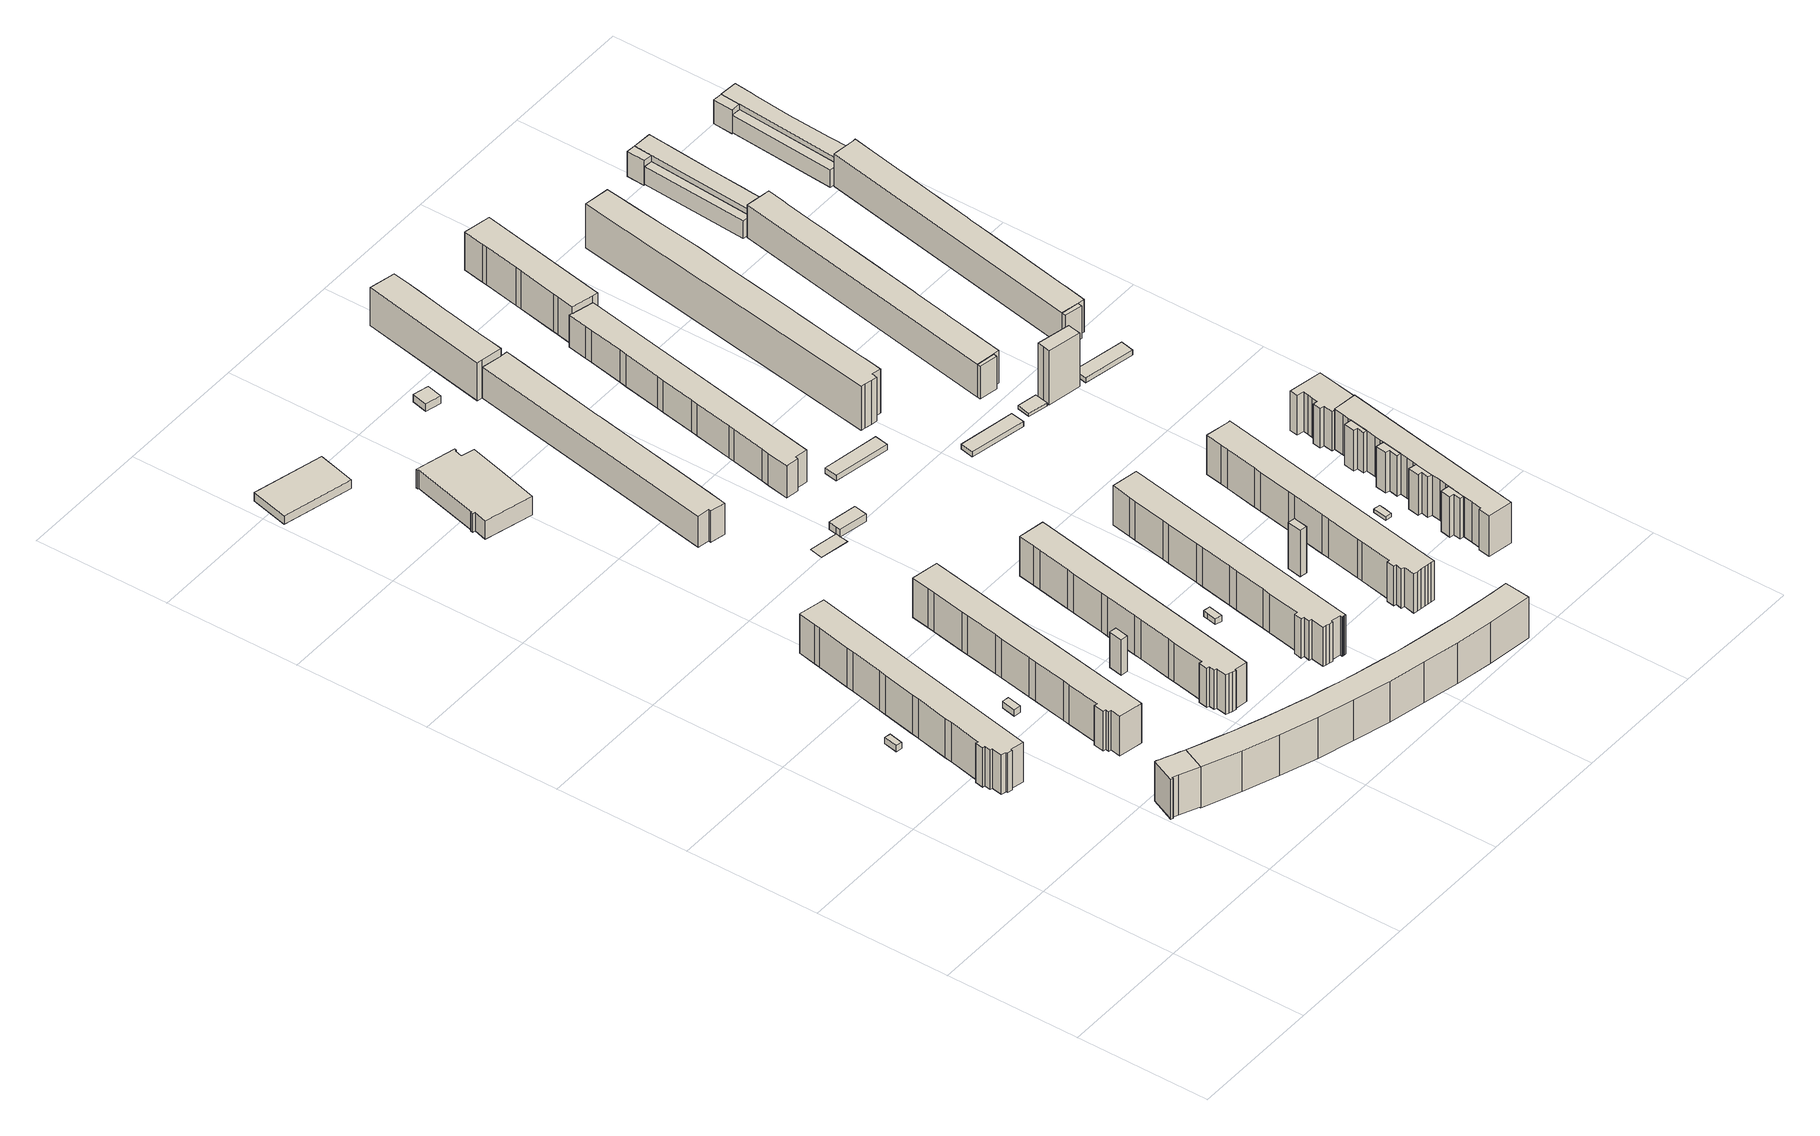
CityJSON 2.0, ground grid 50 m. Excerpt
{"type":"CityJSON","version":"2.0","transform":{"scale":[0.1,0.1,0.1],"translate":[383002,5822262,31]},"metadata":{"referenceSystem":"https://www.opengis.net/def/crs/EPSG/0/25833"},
"CityObjects":{
"building1":{"type":"Building","attributes":{"Gemeindeschluessel":"11000004","BezugspunktDach":"2200","function":"31001_2620","measuredHeight":2.5,"storeysAboveGround":1},"address":[{"country":"Germany","locality":"Berlin","thoroughfareNumber":"72 (1)","thoroughfareName":"Goebelstraße"}],"geometry":[{"type":"Solid","lod":"1","boundaries":[[[[0,1,2,3]],[[4,5,6,7]],[[4,7,3,2]],[[5,4,2,1]],[[6,5,1,0]],[[7,6,0,3]]]]}]},
"building2":{"type":"Building","attributes":{"Gemeindeschluessel":"11000004","BezugspunktDach":"2200","function":"31001_1010","measuredHeight":16.16,"storeysAboveGround":4},"address":[{"country":"Germany","locality":"Berlin","thoroughfareNumber":"55","thoroughfareName":"Goebelstraße"}],"geometry":[{"type":"Solid","lod":"1","boundaries":[[[[8,9,10,11,12,13,14,15,16,17,18,19,20,21,22]],[[23,24,25,26,27,28,29,30,31,32,33,34,35,36,37]],[[23,37,22,21]],[[24,23,21,20]],[[25,24,20,19]],[[26,25,19,18]],[[27,26,18,17]],[[28,27,17,16]],[[29,28,16,15]],[[30,29,15,14]],[[31,30,14,13]],[[32,31,13,12]],[[33,32,12,11]],[[34,33,11,10]],[[35,34,10,9]],[[36,35,9,8]],[[37,36,8,22]]]]}]},
"building3":{"type":"Building","attributes":{"Gemeindeschluessel":"11000004","BezugspunktDach":"2200","function":"31001_1010","measuredHeight":15.95,"storeysAboveGround":5},"address":[{"country":"Germany","locality":"Berlin","thoroughfareNumber":"72, 74, 76, 78, 80, 82","thoroughfareName":"Goebelstraße"}],"geometry":[{"type":"Solid","lod":"1","boundaries":[[[[38,39,40,41,42,43,44,45,46,47,48,49,50,51,52,53,54,55,56,57,58,59,60,61,62]],[[63,64,65,66,67,68,69,70,71,72,73,74,75,76,77,78,79,80,81,82,83,84,85,86,87]],[[63,87,62,61]],[[64,63,61,60]],[[65,64,60,59]],[[66,65,59,58]],[[67,66,58,57]],[[68,67,57,56]],[[69,68,56,55]],[[70,69,55,54]],[[71,70,54,53]],[[72,71,53,52]],[[73,72,52,51]],[[74,73,51,50]],[[75,74,50,49]],[[76,75,49,48]],[[77,76,48,47]],[[78,77,47,46]],[[79,78,46,45]],[[80,79,45,44]],[[81,80,44,43]],[[82,81,43,42]],[[83,82,42,41]],[[84,83,41,40]],[[85,84,40,39]],[[86,85,39,38]],[[87,86,38,62]]]]}]},
"building4":{"type":"Building","attributes":{"Gemeindeschluessel":"11000004","BezugspunktDach":"2200","function":"31001_2620","measuredHeight":2.61,"storeysAboveGround":1},"address":[{"country":"Germany","locality":"Berlin","thoroughfareNumber":"60 (3)","thoroughfareName":"Goebelstraße"}],"geometry":[{"type":"Solid","lod":"1","boundaries":[[[[88,89,90,91]],[[92,93,94,95]],[[92,95,91,90]],[[93,92,90,89]],[[94,93,89,88]],[[95,94,88,91]]]]}]},
"building5":{"type":"Building","attributes":{"Gemeindeschluessel":"11000004","BezugspunktDach":"2200","function":"31001_1010","measuredHeight":16,"storeysAboveGround":5},"address":[{"country":"Germany","locality":"Berlin","thoroughfareNumber":"60, 62, 64, 66, 68, 70","thoroughfareName":"Goebelstraße"}],"geometry":[{"type":"Solid","lod":"1","boundaries":[[[[96,97,98,99,100,101,102,103,104,105,106,107,108,109,110,111,112,113,114,115,116]],[[117,118,119,120,121,122,123,124,125,126,127,128,129,130,131,132,133,134,135,136,137]],[[117,137,116,115]],[[118,117,115,114]],[[119,118,114,113]],[[120,119,113,112]],[[121,120,112,111]],[[122,121,111,110]],[[123,122,110,109]],[[124,123,109,108]],[[125,124,108,107]],[[126,125,107,106]],[[127,126,106,105]],[[128,127,105,104]],[[129,128,104,103]],[[130,129,103,102]],[[131,130,102,101]],[[132,131,101,100]],[[133,132,100,99]],[[134,133,99,98]],[[135,134,98,97]],[[136,135,97,96]],[[137,136,96,116]]]]}]},
"building6":{"type":"Building","attributes":{"Gemeindeschluessel":"11000004","BezugspunktDach":"2200","function":"31001_3000","measuredHeight":3.48,"storeysAboveGround":2},"address":[{"country":"Germany","locality":"Berlin","thoroughfareNumber":"32 (4)","thoroughfareName":"Jungfernheideweg"}],"geometry":[{"type":"Solid","lod":"1","boundaries":[[[[138,139,140,141]],[[142,143,144,145]],[[142,145,141,140]],[[143,142,140,139]],[[144,143,139,138]],[[145,144,138,141]]]]}]},
"building7":{"type":"Building","attributes":{"Gemeindeschluessel":"11000004","BezugspunktDach":"2200","function":"31001_2620","measuredHeight":14.42,"storeysAboveGround":1},"address":[{"country":"Germany","locality":"Berlin","thoroughfareNumber":"48 (1)","thoroughfareName":"Goebelstraße"}],"geometry":[{"type":"Solid","lod":"1","boundaries":[[[[146,147,148,149]],[[150,151,152,153]],[[150,153,149,148]],[[151,150,148,147]],[[152,151,147,146]],[[153,152,146,149]]]]}]},
"building8":{"type":"Building","attributes":{"Gemeindeschluessel":"11000004","BezugspunktDach":"2200","function":"31001_1010","measuredHeight":16.41,"storeysAboveGround":4},"address":[{"country":"Germany","locality":"Berlin","thoroughfareNumber":"21, 23, 25, 29, 35, 39, 45, 49, 51","thoroughfareName":"Goebelstraße"}],"geometry":[{"type":"Solid","lod":"1","boundaries":[[[[154,155,156,157,158,159,160,161,162,163,164,165,166,167,168,169,170,171,172,173,174,175,176,177,178,179,180,181,182,183,184,12,11]],[[185,186,187,188,189,190,191,192,193,194,195,196,197,198,199,200,201,202,203,204,205,206,207,208,209,210,211,212,213,214,215,216,217]],[[185,217,11,12]],[[186,185,12,184]],[[187,186,184,183]],[[188,187,183,182]],[[189,188,182,181]],[[190,189,181,180]],[[191,190,180,179]],[[192,191,179,178]],[[193,192,178,177]],[[194,193,177,176]],[[195,194,176,175]],[[196,195,175,174]],[[197,196,174,173]],[[198,197,173,172]],[[199,198,172,171]],[[200,199,171,170]],[[201,200,170,169]],[[202,201,169,168]],[[203,202,168,167]],[[204,203,167,166]],[[205,204,166,165]],[[206,205,165,164]],[[207,206,164,163]],[[208,207,163,162]],[[209,208,162,161]],[[210,209,161,160]],[[211,210,160,159]],[[212,211,159,158]],[[213,212,158,157]],[[214,213,157,156]],[[215,214,156,155]],[[216,215,155,154]],[[217,216,154,11]]]]}]},
"building9":{"type":"Building","attributes":{"Gemeindeschluessel":"11000004","BezugspunktDach":"2200","function":"31001_3021","measuredHeight":7.46,"storeysAboveGround":2},"address":[{"country":"Germany","locality":"Berlin","thoroughfareNumber":"32 (3)","thoroughfareName":"Jungfernheideweg"}],"geometry":[{"type":"Solid","lod":"1","boundaries":[[[[218,219,220,221,222,223,224,225,226,227,228,229,230,231,232]],[[233,234,235,236,237,238,239,240,241,242,243,244,245,246,247]],[[233,247,232,231]],[[234,233,231,230]],[[235,234,230,229]],[[236,235,229,228]],[[237,236,228,227]],[[238,237,227,226]],[[239,238,226,225]],[[240,239,225,224]],[[241,240,224,223]],[[242,241,223,222]],[[243,242,222,221]],[[244,243,221,220]],[[245,244,220,219]],[[246,245,219,218]],[[247,246,218,232]]]]}]},
"building10":{"type":"Building","attributes":{"Gemeindeschluessel":"11000004","BezugspunktDach":"2200","function":"31001_1010","measuredHeight":15.93,"storeysAboveGround":5},"address":[{"country":"Germany","locality":"Berlin","thoroughfareNumber":"48, 50, 52, 54, 56, 58","thoroughfareName":"Goebelstraße"}],"geometry":[{"type":"Solid","lod":"1","boundaries":[[[[248,249,250,251,252,253,254,255,256,257,258,259,260,261,262,263,264,265,266,267,268,269,270,271]],[[272,273,274,275,276,277,278,279,280,281,282,283,284,285,286,287,288,289,290,291,292,293,294,295]],[[272,295,271,270]],[[273,272,270,269]],[[274,273,269,268]],[[275,274,268,267]],[[276,275,267,266]],[[277,276,266,265]],[[278,277,265,264]],[[279,278,264,263]],[[280,279,263,262]],[[281,280,262,261]],[[282,281,261,260]],[[283,282,260,259]],[[284,283,259,258]],[[285,284,258,257]],[[286,285,257,256]],[[287,286,256,255]],[[288,287,255,254]],[[289,288,254,253]],[[290,289,253,252]],[[291,290,252,251]],[[292,291,251,250]],[[293,292,250,249]],[[294,293,249,248]],[[295,294,248,271]]]]}]},
"building11":{"type":"Building","attributes":{"Gemeindeschluessel":"11000004","BezugspunktDach":"2200","function":"31001_2460","measuredHeight":0.033,"storeysAboveGround":1},"address":[{"country":"Germany","locality":"Berlin","thoroughfareNumber":"60 (1)","thoroughfareName":"Goebelstraße"}],"geometry":[{"type":"Solid","lod":"1","boundaries":[[[[296,297,298,299,300]],[[301,302,303,304,305]],[[301,305,300,299]],[[302,301,299,298]],[[303,302,298,297]],[[304,303,297,296]],[[305,304,296,300]]]]}]},
"building12":{"type":"Building","attributes":{"Gemeindeschluessel":"11000004","BezugspunktDach":"2200","function":"31001_2620","measuredHeight":2.38,"storeysAboveGround":1},"address":[{"country":"Germany","locality":"Berlin","thoroughfareNumber":"36 (1)","thoroughfareName":"Goebelstraße"}],"geometry":[{"type":"Solid","lod":"1","boundaries":[[[[306,307,308,309,310]],[[311,312,313,314,315]],[[311,315,310,309]],[[312,311,309,308]],[[313,312,308,307]],[[314,313,307,306]],[[315,314,306,310]]]]}]},
"building13":{"type":"Building","attributes":{"Gemeindeschluessel":"11000004","BezugspunktDach":"2200","function":"31001_2460","measuredHeight":3,"storeysAboveGround":1},"address":[{"country":"Germany","locality":"Berlin","thoroughfareNumber":"60 (2)","thoroughfareName":"Goebelstraße"}],"geometry":[{"type":"Solid","lod":"1","boundaries":[[[[316,317,318,319,320]],[[302,321,322,323,303]],[[302,303,320,319]],[[321,302,319,318]],[[322,321,318,317]],[[323,322,317,316]],[[303,323,316,320]]]]}]},
"building14":{"type":"Building","attributes":{"Gemeindeschluessel":"11000004","BezugspunktDach":"2200","function":"31001_1010","measuredHeight":15.88,"storeysAboveGround":5},"address":[{"country":"Germany","locality":"Berlin","thoroughfareNumber":"36, 38, 40, 42, 44, 46","thoroughfareName":"Goebelstraße"}],"geometry":[{"type":"Solid","lod":"1","boundaries":[[[[324,325,326,327,328,329,330,331,332,333,334,335,336,337,338,339,340,341,342,343,344,345,346,347,348,349,350,351,352]],[[353,354,355,356,357,358,359,360,361,362,363,364,365,366,367,368,369,370,371,372,373,374,375,376,377,378,379,380,381]],[[353,381,352,351]],[[354,353,351,350]],[[355,354,350,349]],[[356,355,349,348]],[[357,356,348,347]],[[358,357,347,346]],[[359,358,346,345]],[[360,359,345,344]],[[361,360,344,343]],[[362,361,343,342]],[[363,362,342,341]],[[364,363,341,340]],[[365,364,340,339]],[[366,365,339,338]],[[367,366,338,337]],[[368,367,337,336]],[[369,368,336,335]],[[370,369,335,334]],[[371,370,334,333]],[[372,371,333,332]],[[373,372,332,331]],[[374,373,331,330]],[[375,374,330,329]],[[376,375,329,328]],[[377,376,328,327]],[[378,377,327,326]],[[379,378,326,325]],[[380,379,325,324]],[[381,380,324,352]]]]}]},
"building15":{"type":"Building","attributes":{"Gemeindeschluessel":"11000004","BezugspunktDach":"2200","function":"31001_3021","measuredHeight":3.05,"storeysAboveGround":1},"address":[{"country":"Germany","locality":"Berlin","thoroughfareNumber":"32 (5)","thoroughfareName":"Jungfernheideweg"}],"geometry":[{"type":"Solid","lod":"1","boundaries":[[[[382,383,384,385]],[[386,387,388,389]],[[386,389,385,384]],[[387,386,384,383]],[[388,387,383,382]],[[389,388,382,385]]]]}]},
"building16":{"type":"Building","attributes":{"Gemeindeschluessel":"11000004","function":"31001_1010"},"address":[{"country":"Germany","locality":"Berlin","thoroughfareNumber":"293, 293A, 293B, 293C, 293D, 293E, 293F, 293G, 293H","thoroughfareName":"Heckerdamm"}],"children":["building16-1","building16-2"]},
"building16-1":{"type":"BuildingPart","attributes":{"BezugspunktDach":"2200","measuredHeight":15.38,"storeysAboveGround":4},"parents":["building16"],"geometry":[{"type":"MultiSurface","lod":"1","boundaries":[[[390,391,392,393,394,395,396,397,398,399,400,401,402]],[[403,404,405,406,407,408,409,410,411,412,413,414,415]],[[403,415,402,401]],[[404,403,401,400]],[[405,404,400,399]],[[406,405,399,398]],[[407,406,398,397]],[[408,407,397,396]],[[409,408,396,395]],[[410,409,395,394]],[[411,410,394,393]],[[412,411,393,392]],[[413,412,392,391]],[[414,416,417,391,390]],[[415,414,390,402]],[[413,417,416,414]]]}]},
"building16-2":{"type":"BuildingPart","attributes":{"BezugspunktDach":"2200","measuredHeight":12.6,"storeysAboveGround":4},"parents":["building16"],"geometry":[{"type":"MultiSurface","lod":"1","boundaries":[[[418,419,420,421,422,423,424,425,426,427,428,429,430,431,432,433,417,416,434]],[[435,436,437,438,439,440,441,442,443,444,445,446,447,448,449,450,451,452,453]],[[435,453,434,416]],[[436,435,416,414,413]],[[437,436,417,433]],[[438,437,433,432]],[[439,438,432,431]],[[440,439,431,430]],[[441,440,430,429]],[[442,441,429,428]],[[443,442,428,427]],[[444,443,427,426]],[[445,444,426,425]],[[446,445,425,424]],[[447,446,424,423]],[[448,447,423,422]],[[449,448,422,421]],[[450,449,421,420]],[[451,450,420,419]],[[452,451,419,418]],[[453,452,418,434]],[[413,414,416,417,454]]]}]},
"building17":{"type":"Building","attributes":{"Gemeindeschluessel":"11000004","BezugspunktDach":"2200","function":"31001_2620","measuredHeight":18.73,"storeysAboveGround":1},"address":[{"country":"Germany","locality":"Berlin","thoroughfareNumber":"24 (1)","thoroughfareName":"Goebelstraße"}],"geometry":[{"type":"Solid","lod":"1","boundaries":[[[[455,456,457,458,459,460]],[[461,462,463,464,465,466]],[[461,466,460,459]],[[462,461,459,458]],[[463,462,458,457]],[[464,463,457,456]],[[465,464,456,455]],[[466,465,455,460]]]]}]},
"building18":{"type":"Building","attributes":{"Gemeindeschluessel":"11000004","BezugspunktDach":"2200","function":"31001_2460","measuredHeight":2.27,"storeysAboveGround":1},"address":[{"country":"Germany","locality":"Berlin","thoroughfareNumber":"289 (1)","thoroughfareName":"Heckerdamm"}],"geometry":[{"type":"Solid","lod":"1","boundaries":[[[[467,468,469,470]],[[471,472,473,474]],[[471,474,470,469]],[[472,471,469,468]],[[473,472,468,467]],[[474,473,467,470]]]]}]},
"building19":{"type":"Building","attributes":{"Gemeindeschluessel":"11000004","BezugspunktDach":"2200","function":"31001_1010","measuredHeight":15.97,"storeysAboveGround":5},"address":[{"country":"Germany","locality":"Berlin","thoroughfareNumber":"24, 26, 28, 30, 32, 34","thoroughfareName":"Goebelstraße"}],"geometry":[{"type":"Solid","lod":"1","boundaries":[[[[475,476,477,478,479,480,481,482,483,484,485,486,487,488,489,490,491,492,493,494,495,496,497,498,499,500]],[[501,502,503,504,505,506,507,508,509,510,511,512,513,514,515,516,517,518,519,520,521,522,523,524,525,526]],[[501,526,500,499]],[[502,501,499,498]],[[503,502,498,497]],[[504,503,497,496]],[[505,504,496,495]],[[506,505,495,494]],[[507,506,494,493]],[[508,507,493,492]],[[509,508,492,491]],[[510,509,491,490]],[[511,510,490,489]],[[512,511,489,488]],[[513,512,488,487]],[[514,513,487,486]],[[515,514,486,485]],[[516,515,485,484]],[[517,516,484,483]],[[518,517,483,482]],[[519,518,482,481]],[[520,519,481,480]],[[521,520,480,479]],[[522,521,479,478]],[[523,522,478,477]],[[524,523,477,476]],[[525,524,476,475]],[[526,525,475,500]]]]}]},
"building20":{"type":"Building","attributes":{"Gemeindeschluessel":"11000004","function":"31001_1010"},"address":[{"country":"Germany","locality":"Berlin","thoroughfareNumber":"291, 291A, 291B, 291C, 291D, 291E, 291F, 291G, 291H","thoroughfareName":"Heckerdamm"}],"children":["building20-1","building20-2"]},
"building20-1":{"type":"BuildingPart","attributes":{"BezugspunktDach":"2200","measuredHeight":15.37,"storeysAboveGround":4},"parents":["building20"],"geometry":[{"type":"MultiSurface","lod":"1","boundaries":[[[527,528,529,530,531,532,533,534,535,536,537]],[[538,539,540,541,542,543,544,545,546,547,548]],[[538,548,537,536]],[[539,538,536,535]],[[540,539,535,534]],[[541,540,534,533]],[[542,541,533,532]],[[543,542,532,531]],[[544,543,531,530]],[[545,544,530,529]],[[546,545,529,528]],[[547,546,528,527]],[[549,550,527,537]],[[548,547,550,549]]]}]},
"building20-2":{"type":"BuildingPart","attributes":{"BezugspunktDach":"2200","measuredHeight":12.92,"storeysAboveGround":4},"parents":["building20"],"geometry":[{"type":"MultiSurface","lod":"1","boundaries":[[[551,552,553,550,549,554,555,556,557,558,559,560,561,562,563,564,565,566,567]],[[568,569,570,571,572,573,574,575,576,577,578,579,580,581,582,583,584,585,586]],[[568,586,567,566]],[[569,568,566,565]],[[570,569,565,564]],[[571,570,564,563]],[[572,571,563,562]],[[573,572,562,561]],[[574,573,561,560]],[[575,574,560,559]],[[576,575,559,558]],[[577,576,558,557]],[[578,577,557,556]],[[579,578,556,555]],[[580,579,555,554]],[[581,580,554,549]],[[582,581,548,547]],[[583,582,550,553]],[[584,583,553,552]],[[585,584,552,551]],[[586,585,551,567]],[[547,548,549,550]]]}]},
"building21":{"type":"Building","attributes":{"Gemeindeschluessel":"11000004","BezugspunktDach":"2200","function":"31001_2460","measuredHeight":1.99,"storeysAboveGround":1},"address":[{"country":"Germany","locality":"Berlin","thoroughfareNumber":"287 (1)","thoroughfareName":"Heckerdamm"}],"geometry":[{"type":"Solid","lod":"1","boundaries":[[[[587,588,589,590]],[[591,592,593,594]],[[591,594,590,589]],[[592,591,589,588]],[[593,592,588,587]],[[594,593,587,590]]]]}]},
"building22":{"type":"Building","attributes":{"Gemeindeschluessel":"11000004","BezugspunktDach":"2200","function":"31001_2620","measuredHeight":1.39,"storeysAboveGround":1},"address":[{"country":"Germany","locality":"Berlin","thoroughfareNumber":"12 (1)","thoroughfareName":"Goebelstraße"}],"geometry":[{"type":"Solid","lod":"1","boundaries":[[[[595,596,597,598,599]],[[600,601,602,603,604]],[[600,604,599,598]],[[601,600,598,597]],[[602,601,597,596]],[[603,602,596,595]],[[604,603,595,599]]]]}]},
"building23":{"type":"Building","attributes":{"Gemeindeschluessel":"11000004","BezugspunktDach":"2200","function":"51009_1611","measuredHeight":1.33,"storeysAboveGround":0},"address":[{"country":"Germany","locality":"Berlin"}],"geometry":[{"type":"Solid","lod":"1","boundaries":[[[[605,606,607,608]],[[609,610,611,612]],[[609,612,608,607]],[[610,609,607,606]],[[611,610,606,605]],[[612,611,605,608]]]]}]},
"building24":{"type":"Building","attributes":{"Gemeindeschluessel":"11000004","BezugspunktDach":"2200","function":"31001_1010","measuredHeight":17.77,"storeysAboveGround":4},"address":[{"country":"Germany","locality":"Berlin","thoroughfareNumber":"289, 289A, 289B, 289C, 289D, 289E, 289F, 289G","thoroughfareName":"Heckerdamm"}],"geometry":[{"type":"Solid","lod":"1","boundaries":[[[[613,614,615,616,617,618,619,620,621,622,623,624,625,626,627,628,629,630,631,632,633,634,635,636]],[[637,638,639,640,641,642,643,644,645,646,647,648,649,650,651,652,653,654,655,656,657,658,659,660]],[[637,660,636,635]],[[638,637,635,634]],[[639,638,634,633]],[[640,639,633,632]],[[641,640,632,631]],[[642,641,631,630]],[[643,642,630,629]],[[644,643,629,628]],[[645,644,628,627]],[[646,645,627,626]],[[647,646,626,625]],[[648,647,625,624]],[[649,648,624,623]],[[650,649,623,622]],[[651,650,622,621]],[[652,651,621,620]],[[653,652,620,619]],[[654,653,619,618]],[[655,654,618,617]],[[656,655,617,616]],[[657,656,616,615]],[[658,657,615,614]],[[659,658,614,613]],[[660,659,613,636]]]]}]},
"building25":{"type":"Building","attributes":{"Gemeindeschluessel":"11000004","function":"31001_1010"},"address":[{"country":"Germany","locality":"Berlin","thoroughfareNumber":"12, 14, 16, 18, 20, 22","thoroughfareName":"Goebelstraße"}],"children":["building25-1","building25-2","building25-3","building25-4","building25-5","building25-6"]},
"building25-1":{"type":"BuildingPart","attributes":{"BezugspunktDach":"2200","measuredHeight":16.47,"storeysAboveGround":5},"parents":["building25"],"geometry":[{"type":"MultiSurface","lod":"1","boundaries":[[[661,662,663,664,665,666,667,668,669,670,671,672,673,674,675,676,677,678,679,680,681,682,683,684,685]],[[686,687,688,689,690,691,692,693,694,695,696,697,698,699,700,701,702,703,704,705,706,707,708,709,710]],[[686,710,685,684]],[[687,686,684,683]],[[688,687,683,682]],[[689,688,682,681]],[[690,689,681,680]],[[692,691,679,678]],[[693,692,678,677]],[[694,693,677,676]],[[696,695,675,674]],[[697,696,674,673]],[[698,697,673,672]],[[699,698,672,671]],[[701,700,670,669]],[[702,701,669,668]],[[703,702,668,667]],[[705,704,666,665]],[[706,705,665,664]],[[707,706,664,663]],[[708,711,712,663,662]],[[709,708,662,661]],[[710,709,661,685]],[[690,680,679,691]],[[695,694,676,675]],[[700,699,671,670]],[[704,703,667,666]],[[712,711,708,707]]]}]},
"building25-2":{"type":"BuildingPart","attributes":{"BezugspunktDach":"2200","measuredHeight":16.09,"storeysAboveGround":5},"parents":["building25"],"geometry":[{"type":"Solid","lod":"1","boundaries":[[[[713,714,712,711,715,716,717,718,719,720,721,722,723]],[[724,725,726,727,728,729,730,731,708,707,732,733,734]],[[724,734,723,722]],[[725,724,722,721]],[[726,725,721,720]],[[727,726,720,719]],[[728,727,719,718]],[[729,728,718,717]],[[730,729,717,716]],[[731,730,716,715]],[[708,731,715,711]],[[732,707,712,714]],[[733,732,714,713]],[[734,733,713,723]],[[707,708,711,712]]]]}]},
"building25-3":{"type":"BuildingPart","attributes":{"BezugspunktDach":"2200","measuredHeight":16.47,"storeysAboveGround":5},"parents":["building25"],"geometry":[{"type":"Solid","lod":"1","boundaries":[[[[735,736,671,670,737,738]],[[739,700,699,740,741,742]],[[739,742,738,737]],[[700,739,737,670]],[[740,699,671,736]],[[741,740,736,735]],[[742,741,735,738]],[[699,700,670,671]]]]}]},
"building25-4":{"type":"BuildingPart","attributes":{"BezugspunktDach":"2200","measuredHeight":16.47,"storeysAboveGround":5},"parents":["building25"],"geometry":[{"type":"Solid","lod":"1","boundaries":[[[[743,744,676,675,745,746]],[[747,695,694,748,749,750]],[[747,750,746,745]],[[695,747,745,675]],[[748,694,676,744]],[[749,748,744,743]],[[750,749,743,746]],[[695,675,676,694]]]]}]},
"building25-5":{"type":"BuildingPart","attributes":{"BezugspunktDach":"2200","measuredHeight":16.47,"storeysAboveGround":5},"parents":["building25"],"geometry":[{"type":"Solid","lod":"1","boundaries":[[[[751,752,680,679,753,754]],[[755,691,690,756,757,758]],[[755,758,754,753]],[[691,755,753,679]],[[756,690,680,752]],[[757,756,752,751]],[[758,757,751,754]],[[690,691,679,680]]]]}]},
"building25-6":{"type":"BuildingPart","attributes":{"BezugspunktDach":"2200","measuredHeight":16.47,"storeysAboveGround":5},"parents":["building25"],"geometry":[{"type":"Solid","lod":"1","boundaries":[[[[759,760,667,666,761,762]],[[763,704,703,764,765,766]],[[763,766,762,761]],[[704,763,761,666]],[[764,703,667,760]],[[765,764,760,759]],[[766,765,759,762]],[[703,704,666,667]]]]}]},
"building26":{"type":"Building","attributes":{"Gemeindeschluessel":"11000004","BezugspunktDach":"2200","function":"51009_1611","measuredHeight":23.05,"storeysAboveGround":0},"address":[{"country":"Germany","locality":"Berlin"}],"geometry":[{"type":"Solid","lod":"1","boundaries":[[[[767,768,769,770,771,772]],[[773,774,775,776,777,778]],[[773,778,772,771]],[[774,773,771,770]],[[775,774,770,769]],[[776,775,769,768]],[[777,776,768,767]],[[778,777,767,772]]]]}]},
"building27":{"type":"Building","attributes":{"Gemeindeschluessel":"11000004","BezugspunktDach":"2200","function":"51009_1611","measuredHeight":1.99,"storeysAboveGround":0},"address":[{"country":"Germany","locality":"Berlin"}],"geometry":[{"type":"Solid","lod":"1","boundaries":[[[[779,780,781,782]],[[783,784,785,786]],[[783,786,782,781]],[[784,783,781,780]],[[785,784,780,779]],[[786,785,779,782]]]]}]},
"building28":{"type":"Building","attributes":{"Gemeindeschluessel":"11000004","function":"31001_1010"},"address":[{"country":"Germany","locality":"Berlin","thoroughfareNumber":"287, 287A, 287B, 287C, 287D, 287E, 287F, 287G, 287H, 287I","thoroughfareName":"Heckerdamm"}],"children":["building28-1","building28-2","building28-3","building28-4","building28-5"]},
"building28-1":{"type":"BuildingPart","attributes":{"BezugspunktDach":"2200","measuredHeight":13.2,"storeysAboveGround":3},"parents":["building28"],"geometry":[{"type":"MultiSurface","lod":"1","boundaries":[[[787,788,789,790,791,792,793,794,795,796,797,798,799,800,801,802,803,804,805,806,807,808]],[[809,810,811,812,813,814,815,816,817,818,819,820,821,822,823,824,825,826,827,828,829,830]],[[809,830,808,807]],[[831,832,807,806]],[[810,809,833,834,835]],[[836,837,806,805]],[[812,838,836,805,804]],[[813,812,804,803]],[[814,813,803,802]],[[815,814,802,801]],[[816,815,801,800]],[[817,816,800,799]],[[818,817,799,798]],[[819,818,798,797]],[[820,819,797,796]],[[821,820,796,795]],[[822,821,795,794]],[[823,822,794,793]],[[824,823,793,792]],[[825,824,792,791]],[[826,825,791,790]],[[827,826,790,789]],[[828,827,789,788]],[[829,828,788,787]],[[835,834,833,832,831]],[[839,811,810,837,836]],[[811,836,838,812]],[[829,787,808,830]]]}]},
"building28-2":{"type":"BuildingPart","attributes":{"BezugspunktDach":"2200","measuredHeight":13.2,"storeysAboveGround":3},"parents":["building28"],"geometry":[{"type":"Solid","lod":"1","boundaries":[[[[840,787,808,841]],[[830,829,842,843]],[[830,843,841,808]],[[842,829,787,840]],[[843,842,840,841]],[[830,808,787,829]]]]}]},
"building28-3":{"type":"BuildingPart","attributes":{"BezugspunktDach":"2200","measuredHeight":10.03,"storeysAboveGround":3},"parents":["building28"],"geometry":[{"type":"MultiSurface","lod":"1","boundaries":[[[836,838,844,845,846,847,848,849,850,851,852,837]],[[853,854,855,856,857,858,859,860,861,812,811,810]],[[862,831,834,863,853,810,837,852]],[[855,854,851,850]],[[856,855,850,849]],[[857,856,849,848]],[[858,857,848,847]],[[859,858,847,846]],[[860,859,846,845]],[[861,860,845,844]],[[812,861,844,838]],[[863,834,831,862]],[[854,853,852,851]],[[864,811,812,838,836]],[[810,865,811,836,837,866]]]}]},
"building28-4":{"type":"BuildingPart","attributes":{"BezugspunktDach":"2200","measuredHeight":10.03,"storeysAboveGround":3},"parents":["building28"],"geometry":[{"type":"MultiSurface","lod":"1","boundaries":[[[852,851,867,868]],[[869,854,853,870]],[[869,870,868,867]],[[854,869,867,851]],[[871,862,852,868]],[[870,853,863,872,871]],[[853,854,851,852]],[[862,871,872,863]]]}]},
"building28-5":{"type":"BuildingPart","attributes":{"BezugspunktDach":"2200","measuredHeight":7.14,"storeysAboveGround":3},"parents":["building28"],"geometry":[{"type":"MultiSurface","lod":"1","boundaries":[[[832,831,862,871,873]],[[872,863,834,833,874]],[[872,874,873,871]],[[874,833,832,873]],[[863,872,871,862]],[[834,863,875,862,831]],[[834,831,832,833]]]}]},
"building29":{"type":"Building","attributes":{"Gemeindeschluessel":"11000004","function":"31001_1010"},"address":[{"country":"Germany","locality":"Berlin","thoroughfareNumber":"285, 285A, 285B, 285C, 285D, 285E, 285F, 285G, 285H, 285I","thoroughfareName":"Heckerdamm"}],"children":["building29-1","building29-2","building29-3","building29-4","building29-5"]},
"building29-1":{"type":"BuildingPart","attributes":{"BezugspunktDach":"2200","measuredHeight":13.14,"storeysAboveGround":3},"parents":["building29"],"geometry":[{"type":"MultiSurface","lod":"1","boundaries":[[[876,877,878,879,880,881,882,883,884,885,886,887,888,889,890,891,892,893,894,895,896,897,898]],[[899,900,901,902,903,904,905,906,907,908,909,910,911,912,913,914,915,916,917,918,919,920,921]],[[899,921,898,897]],[[922,923,897,896]],[[900,899,924,925]],[[901,926,927,900,896,895]],[[902,901,895,894]],[[903,902,894,893]],[[904,903,893,892]],[[905,904,892,891]],[[906,905,891,890]],[[907,906,890,889]],[[908,907,889,888]],[[909,908,888,887]],[[910,909,887,886]],[[911,910,886,885]],[[912,911,885,884]],[[913,912,884,883]],[[914,913,883,882]],[[915,914,882,881]],[[916,915,881,880]],[[917,916,880,879]],[[918,917,879,878]],[[919,918,878,877]],[[920,919,877,876]],[[925,924,923,922]],[[900,927,926,901]],[[921,920,876,898]]]}]},
"building29-2":{"type":"BuildingPart","attributes":{"BezugspunktDach":"2200","measuredHeight":9.72,"storeysAboveGround":3},"parents":["building29"],"geometry":[{"type":"MultiSurface","lod":"1","boundaries":[[[928,929,930,931]],[[932,933,934,935]],[[932,935,931,930]],[[933,932,930,929]],[[936,937,938,939,940,935,934,928,931]],[[933,929,928,934]],[[940,939,938,937,936]]]}]},
"building29-3":{"type":"BuildingPart","attributes":{"BezugspunktDach":"2200","measuredHeight":7.2,"storeysAboveGround":3},"parents":["building29"],"geometry":[{"type":"MultiSurface","lod":"1","boundaries":[[[923,922,937,936,941]],[[939,938,925,924,942]],[[939,942,941,936]],[[942,924,923,941]],[[938,939,936,937]],[[938,943,937,922,925]],[[924,925,922,923]]]}]},
"building29-4":{"type":"BuildingPart","attributes":{"BezugspunktDach":"2200","measuredHeight":13.14,"storeysAboveGround":3},"parents":["building29"],"geometry":[{"type":"Solid","lod":"1","boundaries":[[[[944,876,898,945]],[[921,920,946,947]],[[921,947,945,898]],[[946,920,876,944]],[[947,946,944,945]],[[920,921,898,876]]]]}]},
"building29-5":{"type":"BuildingPart","attributes":{"BezugspunktDach":"2200","measuredHeight":9.88,"storeysAboveGround":3},"parents":["building29"],"geometry":[{"type":"MultiSurface","lod":"1","boundaries":[[[926,948,949,950,951,952,953,954,955,956,927]],[[934,933,957,958,959,960,961,962,963,901,900]],[[934,900,925,938,937,922,927,956]],[[957,933,955,954]],[[958,957,954,953]],[[959,958,953,952]],[[960,959,952,951]],[[961,960,951,950]],[[962,961,950,949]],[[963,962,949,948]],[[901,963,948,926]],[[922,937,938,925]],[[934,928,929,933]],[[900,901,926,927]]]}]}
},
"vertices":[
[278,1249,41],[289,1301,41],[266,1306,41],[256,1254,41],[266,1306,16],[289,1301,16],[278,1249,16],[256,1254,16],
[504,373,182],[506,377,182],[527,368,182],[599,336,182],[637,423,182],[617,432,182],[597,440,182],[578,449,182],[566,454,182],[554,459,182],[542,465,182],[541,465,182],[539,466,182],[537,467,182],[497,376,182],[537,467,20],[539,466,20],[541,465,20],[542,465,20],[554,459,20],[566,454,20],[578,449,20],[597,440,20],[617,432,20],[637,423,20],[599,336,20],[527,368,20],[506,377,20],[504,373,20],[497,376,20],
[287,937,176],[283,913,176],[292,911,176],[285,871,176],[304,867,176],[304,861,176],[322,857,176],[324,863,176],[374,852,176],[556,1753,176],[535,1758,176],[458,1774,176],[445,1707,176],[440,1683,176],[414,1559,176],[409,1532,176],[384,1412,176],[379,1384,176],[354,1262,176],[348,1236,176],[323,1114,176],[318,1086,176],[293,966,176],[284,968,176],[278,938,176],[284,968,16],[293,966,16],[318,1086,16],[323,1114,16],[348,1236,16],[354,1262,16],[379,1384,16],[384,1412,16],[409,1532,16],[414,1559,16],[440,1683,16],[445,1707,16],[458,1774,16],[535,1758,16],[556,1753,16],[374,852,16],[324,863,16],[322,857,16],[304,861,16],[304,867,16],[285,871,16],[292,911,16],[283,913,16],[287,937,16],[278,938,16],
[635,1056,43],[645,1110,43],[620,1114,43],[609,1060,43],[620,1114,16],[645,1110,16],[635,1056,16],[609,1060,16],
[650,739,176],[647,726,176],[657,724,176],[650,685,176],[741,669,176],[903,1576,176],[882,1580,176],[804,1594,176],[792,1526,176],[787,1499,176],[764,1375,176],[760,1350,176],[738,1227,176],[733,1200,176],[711,1078,176],[706,1049,176],[683,926,176],[679,901,176],[657,778,176],[645,780,176],[639,741,176],[645,780,16],[657,778,16],[679,901,16],[683,926,16],[706,1049,16],[711,1078,16],[733,1200,16],[738,1227,16],[760,1350,16],[764,1375,16],[787,1499,16],[792,1526,16],[804,1594,16],[882,1580,16],[903,1576,16],[741,669,16],[650,685,16],[657,724,16],[647,726,16],[650,739,16],[639,741,16],
[271,3359,49],[306,3499,49],[44,3564,49],[9,3424,49],[44,3564,14],[306,3499,14],[271,3359,14],[9,3424,14],
[988,906,161],[998,957,161],[972,962,161],[962,910,161],[972,962,17],[998,957,17],[988,906,17],[962,910,17],
[737,280,182],[868,231,182],[1004,185,182],[1138,146,182],[1276,109,182],[1414,79,182],[1549,50,182],[1687,26,182],[1855,3,182],[1866,99,182],[1808,106,182],[1750,114,182],[1692,123,182],[1634,132,182],[1576,143,182],[1518,154,182],[1462,165,182],[1405,177,182],[1349,190,182],[1293,204,182],[1237,218,182],[1182,233,182],[1126,249,182],[1071,265,182],[1016,283,182],[961,301,182],[906,319,182],[852,339,182],[798,359,182],[744,380,182],[690,401,182],[637,423,17],[690,401,17],[744,380,17],[798,359,17],[852,339,17],[906,319,17],[961,301,17],[1016,283,17],[1071,265,17],[1126,249,17],[1182,233,17],[1237,218,17],[1293,204,17],[1349,190,17],[1405,177,17],[1462,165,17],[1518,154,17],[1576,143,17],[1634,132,17],[1692,123,17],[1750,114,17],[1808,106,17],[1866,99,17],[1855,3,17],[1687,26,17],[1549,50,17],[1414,79,17],[1276,109,17],[1138,146,17],[1004,185,17],[868,231,17],[737,280,17],[599,336,17],
[503,2834,88],[538,2966,88],[577,3112,88],[528,3126,88],[536,3155,88],[541,3155,88],[542,3162,88],[393,3200,88],[391,3193,88],[395,3191,88],[331,2940,88],[327,2941,88],[325,2933,88],[336,2931,88],[322,2882,88],[336,2931,13],[325,2933,13],[327,2941,13],[331,2940,13],[395,3191,13],[391,3193,13],[393,3200,13],[542,3162,13],[541,3155,13],[536,3155,13],[528,3126,13],[577,3112,13],[538,2966,13],[503,2834,13],[322,2882,13],
[1005,603,176],[1002,582,176],[1011,579,176],[1004,540,176],[1016,535,176],[1029,531,176],[1041,527,176],[1042,532,176],[1091,524,176],[1257,1429,176],[1159,1446,176],[1148,1383,176],[1143,1355,176],[1120,1232,176],[1115,1206,176],[1093,1082,176],[1088,1055,176],[1066,935,176],[1061,907,176],[1038,784,176],[1034,759,176],[1012,637,176],[1002,640,176],[996,606,176],[1002,640,17],[1012,637,17],[1034,759,17],[1038,784,17],[1061,907,17],[1066,935,17],[1088,1055,17],[1093,1082,17],[1115,1206,17],[1120,1232,17],[1143,1355,17],[1148,1383,17],[1159,1446,17],[1257,1429,17],[1091,524,17],[1042,532,17],[1041,527,17],[1029,531,17],[1016,535,17],[1004,540,17],[1011,579,17],[1002,582,17],[1005,603,17],[996,606,17],
[973,1969,19],[978,2001,19],[981,2020,19],[875,2039,19],[865,1989,19],[875,2039,18],[981,2020,18],[978,2001,18],[973,1969,18],[865,1989,18],
[1355,814,41],[1365,868,41],[1340,872,41],[1337,855,41],[1330,820,41],[1337,855,17],[1340,872,17],[1365,868,17],[1355,814,17],[1330,820,17],
[1085,1981,48],[1094,2031,48],[987,2051,48],[981,2020,48],[978,2001,48],[987,2051,18],[1094,2031,18],[1085,1981,18],
[1371,508,176],[1366,485,176],[1376,483,176],[1367,433,176],[1379,430,176],[1392,427,176],[1404,424,176],[1406,431,176],[1443,423,176],[1441,415,176],[1445,414,176],[1448,413,176],[1452,413,176],[1456,412,176],[1624,1341,176],[1526,1358,176],[1512,1284,176],[1507,1258,176],[1485,1135,176],[1480,1110,176],[1458,986,176],[1453,959,176],[1431,840,176],[1425,808,176],[1404,691,176],[1398,661,176],[1376,540,176],[1364,541,176],[1358,511,176],[1364,541,17],[1376,540,17],[1398,661,17],[1404,691,17],[1425,808,17],[1431,840,17],[1453,959,17],[1458,986,17],[1480,1110,17],[1485,1135,17],[1507,1258,17],[1512,1284,17],[1526,1358,17],[1624,1341,17],[1456,412,17],[1452,413,17],[1448,413,17],[1445,414,17],[1441,415,17],[1443,423,17],[1406,431,17],[1404,424,17],[1392,427,17],[1379,430,17],[1367,433,17],[1376,483,17],[1366,485,17],[1371,508,17],[1358,511,17],
[758,3375,49],[772,3433,49],[714,3447,49],[700,3389,49],[714,3447,18],[772,3433,18],[758,3375,18],[700,3389,18],
[854,3286,174],[932,3271,174],[944,3334,174],[948,3357,174],[976,3502,174],[980,3523,174],[1006,3654,174],[1010,3673,174],[1024,3749,174],[992,3756,174],[959,3763,174],[926,3770,174],[834,3290,174],[926,3770,20],[959,3763,20],[992,3756,20],[1024,3749,20],[1010,3673,20],[1006,3654,20],[980,3523,20],[976,3502,20],[948,3357,20],[944,3334,20],[932,3271,20],[854,3286,20],[834,3290,20],[854,3286,145],[932,3271,145],
[721,2317,145],[719,2308,145],[775,2296,145],[790,2377,145],[794,2396,145],[819,2529,145],[822,2547,145],[850,2697,145],[854,2716,145],[878,2846,145],[882,2868,145],[909,3014,145],[912,3028,145],[938,3167,145],[941,3183,145],[957,3267,145],[676,2325,145],[854,3286,19],[932,3271,19],[957,3267,19],[941,3183,19],[938,3167,19],[912,3028,19],[909,3014,19],[882,2868,19],[878,2846,19],[854,2716,19],[850,2697,19],[822,2547,19],[819,2529,19],[794,2396,19],[790,2377,19],[775,2296,19],[719,2308,19],[721,2317,19],[676,2325,19],[932,3271,71],
[1696,740,205],[1702,774,205],[1704,785,205],[1706,793,205],[1679,798,205],[1669,745,205],[1679,798,18],[1706,793,18],[1704,785,18],[1702,774,18],[1696,740,18],[1669,745,18],
[1397,2130,42],[1406,2182,42],[1193,2219,42],[1184,2170,42],[1193,2219,20],[1406,2182,20],[1397,2130,20],[1184,2170,20],
[1740,428,176],[1735,404,176],[1747,401,176],[1738,359,176],[1754,356,176],[1771,354,176],[1788,352,176],[1801,350,176],[1814,348,176],[1827,346,176],[1990,1251,176],[1981,1252,176],[1893,1268,176],[1882,1205,176],[1876,1176,176],[1854,1056,176],[1849,1028,176],[1827,904,176],[1822,878,176],[1799,755,176],[1794,727,176],[1771,598,176],[1767,579,176],[1745,458,176],[1735,459,176],[1730,430,176],[1735,459,17],[1745,458,17],[1767,579,17],[1771,598,17],[1794,727,17],[1799,755,17],[1822,878,17],[1827,904,17],[1849,1028,17],[1854,1056,17],[1876,1176,17],[1882,1205,17],[1893,1268,17],[1981,1252,17],[1990,1251,17],[1827,346,17],[1814,348,17],[1801,350,17],[1788,352,17],[1771,354,17],[1754,356,17],[1738,359,17],[1747,401,17],[1735,404,17],[1740,428,17],[1730,430,17],
[1306,3194,172],[1325,3190,172],[1417,3675,172],[1316,3694,172],[1301,3614,172],[1298,3596,172],[1273,3465,172],[1269,3442,172],[1242,3297,172],[1238,3277,172],[1226,3214,172],[1238,3277,18],[1242,3297,18],[1269,3442,18],[1273,3465,18],[1298,3596,18],[1301,3614,18],[1316,3694,18],[1417,3675,18],[1325,3190,18],[1306,3194,18],[1226,3214,18],[1226,3214,145],[1306,3194,145],
[1080,2240,145],[1083,2250,145],[1130,2243,145],[1214,3217,145],[1200,3143,145],[1196,3118,145],[1172,2991,145],[1166,2963,145],[1140,2823,145],[1135,2798,145],[1112,2672,145],[1107,2647,145],[1080,2504,145],[1076,2481,145],[1053,2357,145],[1047,2329,145],[1032,2248,145],[1047,2329,15],[1053,2357,15],[1076,2481,15],[1080,2504,15],[1107,2647,15],[1112,2672,15],[1135,2798,15],[1140,2823,15],[1166,2963,15],[1172,2991,15],[1196,3118,15],[1200,3143,15],[1214,3217,15],[1226,3214,15],[1306,3194,15],[1130,2243,15],[1083,2250,15],[1080,2240,15],[1032,2248,15],
[1736,1857,42],[1745,1909,42],[1535,1947,42],[1524,1898,42],[1535,1947,22],[1745,1909,22],[1736,1857,22],[1524,1898,22],
[2066,687,33],[2073,724,33],[2076,739,33],[2051,744,33],[2041,691,33],[2051,744,19],[2076,739,19],[2073,724,19],[2066,687,19],[2041,691,19],
[1857,1856,36],[1867,1906,36],[1793,1920,36],[1783,1871,36],[1793,1920,23],[1867,1906,23],[1857,1856,23],[1783,1871,23],
[1457,2260,181],[1483,2254,181],[1505,2250,181],[1509,2270,181],[1543,2264,181],[1555,2333,181],[1558,2355,181],[1579,2476,181],[1583,2502,181],[1604,2626,181],[1608,2646,181],[1628,2765,181],[1632,2792,181],[1652,2912,181],[1656,2935,181],[1678,3061,181],[1681,3082,181],[1699,3217,181],[1702,3237,181],[1719,3362,181],[1723,3385,181],[1732,3453,181],[1637,3467,181],[1440,2263,181],[1637,3467,3],[1732,3453,3],[1723,3385,3],[1719,3362,3],[1702,3237,3],[1699,3217,3],[1681,3082,3],[1678,3061,3],[1656,2935,3],[1652,2912,3],[1632,2792,3],[1628,2765,3],[1608,2646,3],[1604,2626,3],[1583,2502,3],[1579,2476,3],[1558,2355,3],[1555,2333,3],[1543,2264,3],[1509,2270,3],[1505,2250,3],[1483,2254,3],[1457,2260,3],[1440,2263,3],
[2190,318,179],[2315,1012,179],[2226,1023,179],[2220,986,179],[2215,962,179],[2213,949,179],[2201,881,179],[2195,844,179],[2191,821,179],[2188,806,179],[2175,731,179],[2170,703,179],[2166,676,179],[2163,661,179],[2163,662,179],[2151,593,179],[2145,558,179],[2141,534,179],[2138,519,179],[2126,453,179],[2127,452,179],[2120,416,179],[2113,378,179],[2104,378,179],[2097,334,179],[2104,378,15],[2113,378,15],[2120,416,15],[2127,452,15],[2126,453,15],[2138,519,15],[2141,534,15],[2145,558,15],[2151,593,15],[2163,662,15],[2163,661,15],[2166,676,15],[2170,703,15],[2175,731,15],[2188,806,15],[2191,821,15],[2195,844,15],[2201,881,15],[2213,949,15],[2215,962,15],[2220,986,15],[2226,1023,15],[2315,1012,15],[2190,318,15],[2097,334,15],[2315,1012,175],[2226,1023,175],
[2220,1059,175],[2215,1025,175],[2342,1164,175],[2216,1187,175],[2212,1156,175],[2238,1150,175],[2234,1131,175],[2231,1112,175],[2227,1090,175],[2209,1092,175],[2204,1062,175],[2209,1092,15],[2227,1090,15],[2231,1112,15],[2234,1131,15],[2238,1150,15],[2212,1156,15],[2216,1187,15],[2342,1164,15],[2215,1025,15],[2220,1059,15],[2204,1062,15],
[2167,768,179],[2160,734,179],[2158,812,179],[2151,771,179],[2158,812,15],[2160,734,15],[2167,768,15],[2151,771,15],
[2140,625,179],[2134,597,179],[2132,668,179],[2125,628,179],[2132,668,15],[2134,597,15],[2140,625,15],[2125,628,15],
[2115,483,179],[2111,456,179],[2106,524,179],[2099,486,179],[2106,524,15],[2111,456,15],[2115,483,15],[2099,486,15],
[2192,910,179],[2187,883,179],[2184,954,179],[2177,913,179],[2184,954,15],[2187,883,15],[2192,910,15],[2177,913,15],
[1992,1830,239],[1997,1854,239],[2002,1879,239],[1877,1905,239],[1872,1880,239],[1867,1854,239],[1872,1880,22],[1877,1905,22],[2002,1879,22],[1997,1854,22],[1992,1830,22],[1867,1854,22],
[2209,1787,44],[2220,1837,44],[2027,1875,44],[2016,1825,44],[2027,1875,24],[2220,1837,24],[2209,1787,24],[2016,1825,24],
[1839,2048,149],[1862,2045,149],[1875,2116,149],[1879,2138,149],[1902,2259,149],[1907,2283,149],[1930,2406,149],[1934,2427,149],[1957,2550,149],[1961,2574,149],[1984,2697,149],[1988,2717,149],[2011,2839,149],[2015,2863,149],[2038,2985,149],[2042,3006,149],[2054,3070,149],[2041,3073,149],[2041,3072,149],[1976,3082,149],[1960,3084,149],[1768,2059,149],[1960,3084,17],[1976,3082,17],[2041,3072,17],[2041,3073,17],[2054,3070,17],[2042,3006,17],[2038,2985,17],[2015,2863,17],[2011,2839,17],[1988,2717,17],[1984,2697,17],[1961,2574,17],[1957,2550,17],[1934,2427,17],[1930,2406,17],[1907,2283,17],[1902,2259,17],[1879,2138,17],[1875,2116,17],[1862,2045,17],[1839,2048,17],[1768,2059,17],[1976,3082,94],[1960,3084,94],[1960,3084,23],[1976,3082,23],[1976,3082,54],[2041,3072,118],[1976,3082,118],[2041,3073,118],[2041,3072,67],
[1835,2033,149],[1766,2046,149],[1835,2033,17],[1766,2046,17],
[2046,3142,118],[2048,3163,118],[2059,3303,118],[2061,3324,118],[2073,3460,118],[2075,3479,118],[2081,3549,118],[2010,3554,118],[2005,3485,118],[2005,3485,17],[2010,3554,17],[2081,3549,17],[2075,3479,17],[2073,3460,17],[2061,3324,17],[2059,3303,17],[2048,3163,17],[2046,3142,17],[2005,3485,94],[2005,3485,23],[2041,3072,84],[1980,3081,17],[1976,3082,83],
[1976,3556,118],[1971,3488,118],[1976,3556,17],[1971,3488,17],[1971,3488,94],[1971,3488,23],
[1943,3087,94],[1943,3087,23],[2005,3485,61],
[2189,1983,149],[2215,1978,149],[2232,2063,149],[2233,2071,149],[2257,2195,149],[2261,2216,149],[2273,2277,149],[2294,2389,149],[2313,2487,149],[2317,2504,149],[2322,2531,149],[2339,2622,149],[2345,2651,149],[2346,2656,149],[2368,2772,149],[2373,2796,149],[2397,2924,149],[2400,2940,149],[2412,3002,149],[2399,3003,149],[2334,3011,149],[2316,3013,149],[2121,1995,149],[2316,3013,18],[2334,3011,18],[2399,3003,18],[2412,3002,18],[2400,2940,18],[2397,2924,18],[2373,2796,18],[2368,2772,18],[2346,2656,18],[2345,2651,18],[2339,2622,18],[2322,2531,18],[2317,2504,18],[2313,2487,18],[2294,2389,18],[2273,2277,18],[2261,2216,18],[2257,2195,18],[2233,2071,18],[2232,2063,18],[2215,1978,18],[2189,1983,18],[2121,1995,18],[2334,3011,95],[2316,3013,95],[2316,3013,23],[2334,3011,23],[2399,3003,116],[2334,3011,116],
[2365,3413,115],[2371,3487,115],[2336,3490,115],[2331,3416,115],[2336,3490,18],[2371,3487,18],[2365,3413,18],[2331,3416,18],[2331,3416,95],[2365,3413,95],[2365,3413,23],[2331,3416,23],[2331,3416,59],
[2300,3015,95],[2300,3015,23],[2365,3413,46],
[2186,1965,149],[2118,1979,149],[2186,1965,18],[2118,1979,18],
[2403,3075,116],[2404,3094,116],[2412,3235,116],[2414,3257,116],[2428,3392,116],[2430,3412,116],[2437,3482,116],[2371,3487,116],[2365,3413,116],[2437,3482,18],[2430,3412,18],[2428,3392,18],[2414,3257,18],[2412,3235,18],[2404,3094,18],[2403,3075,18]
]}
